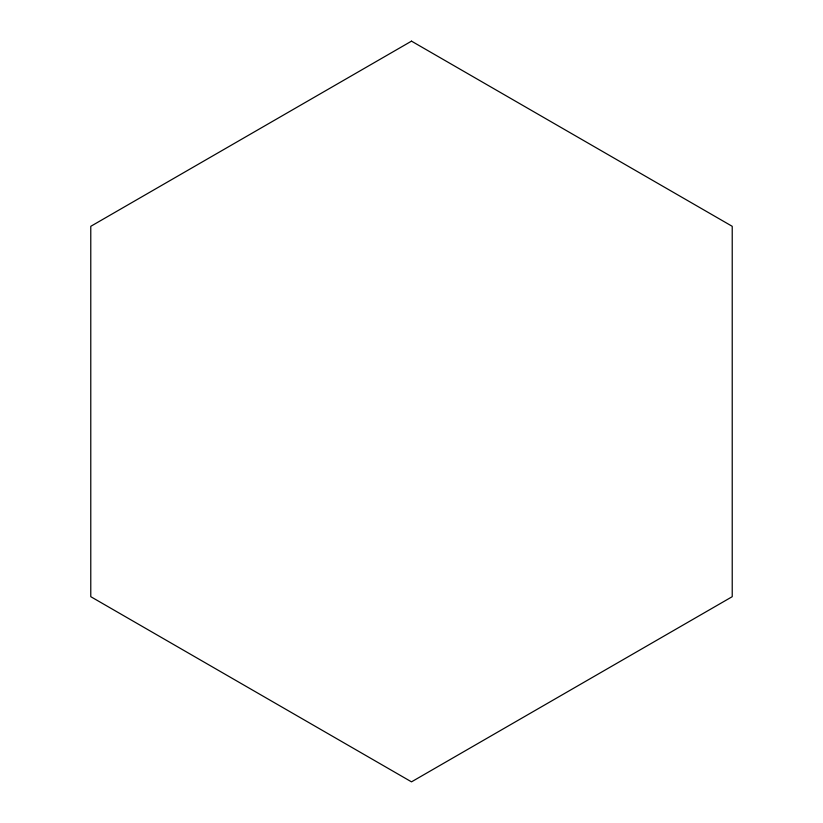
<?xml version="1.0" encoding="UTF-8"?>
<svg xmlns="http://www.w3.org/2000/svg" width="823" height="823" viewBox="0 0 823 823"><rect width="100%" height="100%" fill="white"/><g stroke="black" fill="none" stroke-linecap="round" stroke-linejoin="round"><path stroke-width="1.23" d="M411.5 41.15L90.777 226.315L90.777 596.685L411.5 781.85L732.223 596.685L732.223 226.315L411.5 41.15"/></g></svg>
